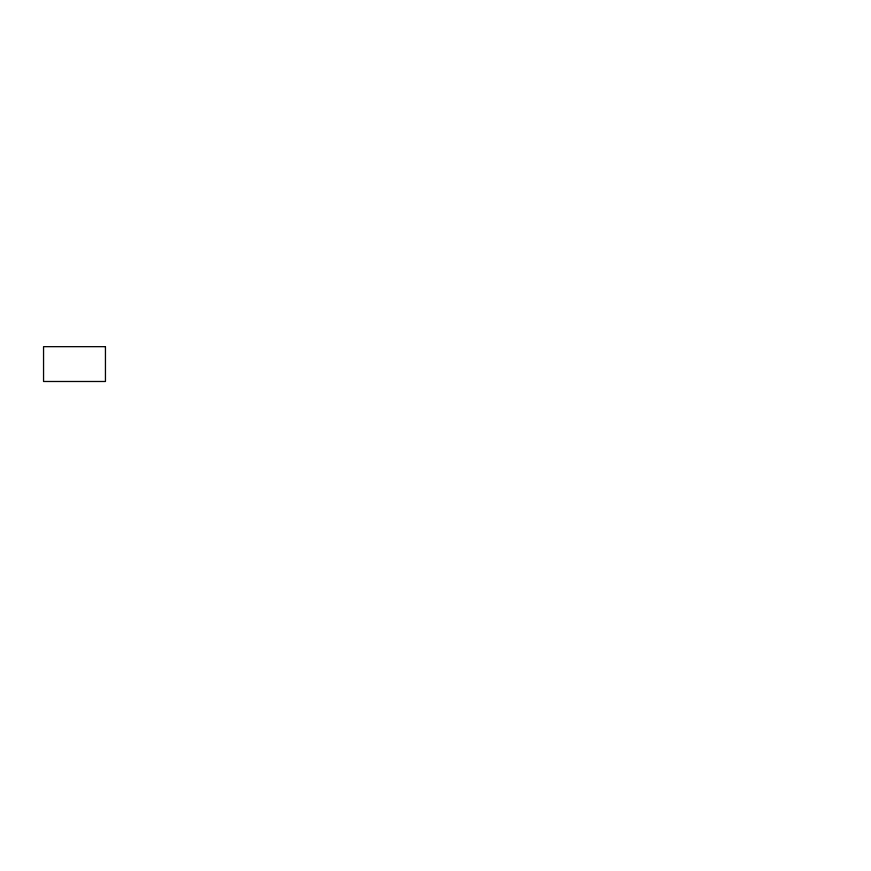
<?xml version="1.0" encoding="UTF-8"?>
<svg xmlns="http://www.w3.org/2000/svg" width="871" height="871" viewBox="0 0 871 871"><rect width="100%" height="100%" fill="white"/><g stroke="black" fill="none" stroke-linecap="round" stroke-linejoin="round"><path stroke-width="1.31" d="M105.445 346.669L43.55 346.669L43.55 381.487L105.445 381.487L105.445 346.669"/></g></svg>
